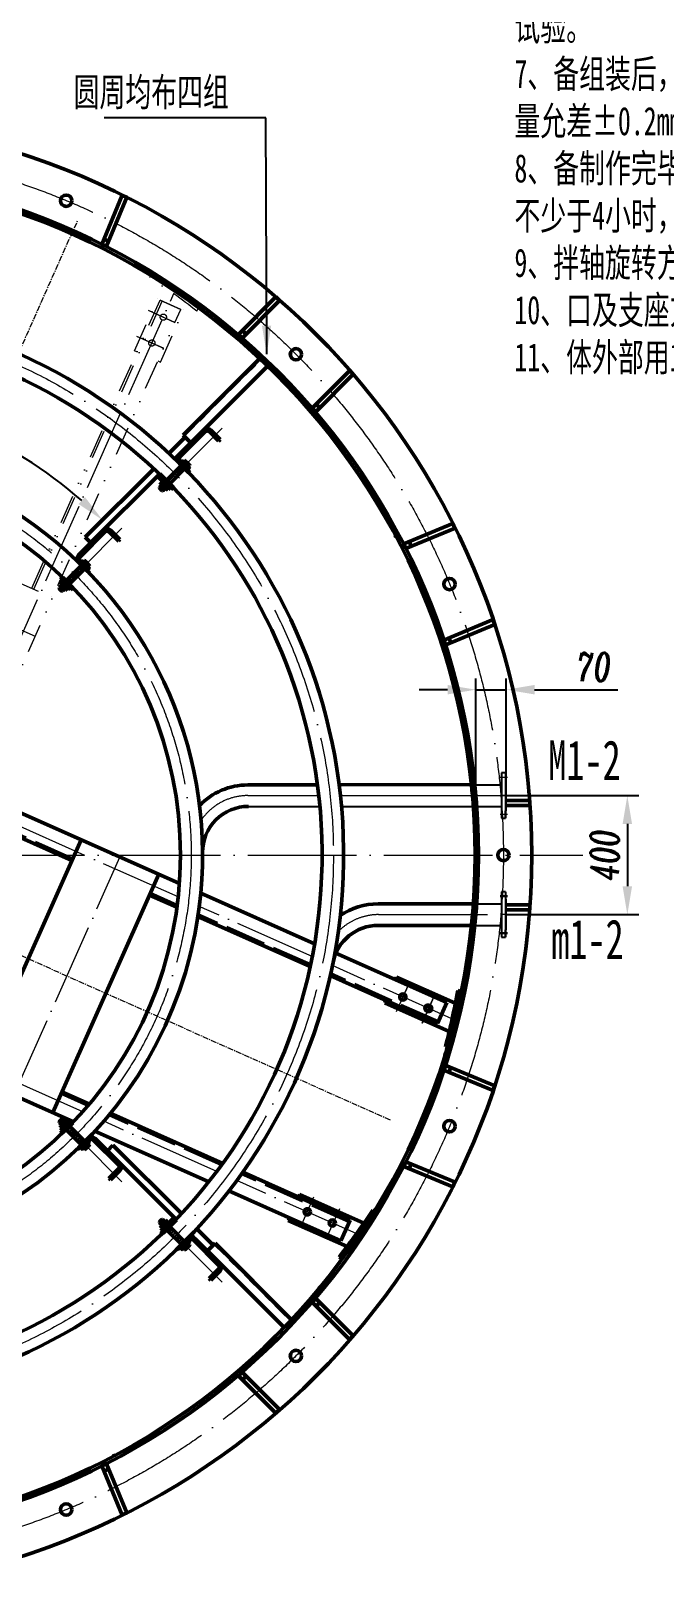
# Model space of a CAD drawing. Header units: millimetres. Extents: x 0 to 16820, y 0 to 23780.
# Drawn here: x 11358 to 13595, y 10272 to 15780 of the extents above; entities that cross this region are included whole.
import ezdxf

# ---------------------------------------------------------------- set-up
doc = ezdxf.new("R2010")
doc.units = ezdxf.units.MM
doc.header["$LTSCALE"] = 4
for name, pattern in [('ACAD_ISO02W100', [15, 12, -3]), ('ACAD_ISO04W100', [30, 24, -3, 0, -3]), ('CENTER', [2, 1.25, -0.25, 0.25, -0.25]), ('DIVIDE2', [15.875, 6.35, -3.175, 0, -3.175, 0, -3.175]), ('HIDDEN2', [4.7625, 3.175, -1.5875])]:
    doc.linetypes.add(name, pattern=pattern)
for name, color, linetype, lineweight in [('3', 4, 'CENTER', 30), ('中心线', 1, 'CENTER', 13), ('双点划线', 6, 'DIVIDE2', 15), ('尺寸线', 2, 'Continuous', 15), ('点划线', 1, 'ACAD_ISO04W100', 15), ('粗实线', 3, 'Continuous', 50), ('细实线', 5, 'Continuous', 15), ('虚线', 4, 'ACAD_ISO02W100', 30), ('虚线2', 8, 'HIDDEN2', 20)]:
    doc.layers.add(name, color=color, linetype=linetype, lineweight=lineweight)
doc.styles.add('DIM', font='italic.shx', dxfattribs={"width": 0.67})
doc.styles.add('汉字', font='SIMFANG.TTF', dxfattribs={"width": 0.67, "height": 100})
doc.dimstyles.new('机械', dxfattribs={"dimscale": 20, "dimtxt": 5, "dimasz": 5, "dimexe": 2, "dimexo": 0, "dimgap": 1.5, "dimtad": 1, "dimdec": 1, "dimdsep": 46, "dimtxsty": 'DIM', "dimcen": 2.5, "dimadec": 0, "dimazin": 0, "dimtfac": 1, "dimtdec": 1, "dimtmove": 0, "dimatfit": 3, "dimfxl": 0, "dimarcsym": 0})

# ---------------------------------------------------------------- blocks, each defined once
blk = doc.blocks.new('*D19')
at = {"layer": 'Defpoints', "color": 0, "ltscale": 4}
for p in [(13034.6, 13082), (13034.7, 12662), (13462.3, 12662)]:
    blk.add_point(p, dxfattribs=at)
at = {"layer": '尺寸线', "color": 0, "lineweight": -2, "ltscale": 4}
for p, q in [((13034.6, 13082), (13502.3, 13082)), ((13462.3, 12982), (13462.3, 12762)), ((13034.7, 12662), (13502.3, 12662))]:
    blk.add_line(p, q, dxfattribs=at)
at = {"layer": '尺寸线', "color": 0, "ltscale": 4}
for points in [[(13445.6, 12982), (13478.9, 12982), (13462.3, 13082)], [(13445.6, 12762), (13478.9, 12762), (13462.3, 12662)]]:
    blk.add_solid(points, dxfattribs=at)
at = {"layer": '尺寸线', "color": 0, "ltscale": 4, "insert": (13382.3, 12872), "char_height": 100, "attachment_point": 5, "rotation": 90, "style": 'DIM'}
blk.add_mtext('400', dxfattribs=at)
blk = doc.blocks.new('*D20')
at = {"layer": 'Defpoints', "color": 0, "ltscale": 4}
for p in [(8294.1, 13865.2), (8854.7, 13106.7), (7738.9, 12872), (9393.8, 12872), (12625.9, 11936.5)]:
    blk.add_point(p, dxfattribs=at)
at = {"layer": '尺寸线', "color": 0, "lineweight": -2, "ltscale": 4}
blk.add_arc((10524.8, 12872), 1686.5, 159.3978, 176.6022, dxfattribs=at)
at = {"layer": '尺寸线', "color": 0, "ltscale": 4}
for points in [[(8930.7, 13471.8), (8961.5, 13459.1), (8984.1, 13558)], [(8857.9, 12971.4), (8824.6, 12972.4), (8838.3, 12872)]]:
    blk.add_solid(points, dxfattribs=at)
at = {"layer": '尺寸线', "color": 0, "ltscale": 4, "insert": (8826.7, 13358.9), "char_height": 100, "attachment_point": 5, "rotation": 74, "style": 'DIM'}
blk.add_mtext('24°', dxfattribs=at)
blk = doc.blocks.new('*D21')
at = {"layer": 'Defpoints', "color": 0, "ltscale": 4}
for p in [(10524.8, 15646.7), (11523.2, 15114.6), (9584, 10759), (9923, 10773.2), (10524.8, 10398.7)]:
    blk.add_point(p, dxfattribs=at)
at = {"layer": '尺寸线', "color": 0, "lineweight": -2, "ltscale": 4}
blk.add_arc((10524.8, 12872), 2183.4, 248.6244, 267.3756, dxfattribs=at)
at = {"layer": '尺寸线', "color": 0, "ltscale": 4}
for points in [[(9722.6, 10823.4), (9735.4, 10854.2), (9636.7, 10877.4)], [(10425.2, 10707.6), (10424.4, 10674.2), (10524.8, 10688.6)]]:
    blk.add_solid(points, dxfattribs=at)
at = {"layer": '尺寸线', "color": 0, "ltscale": 4, "insert": (10258.1, 10785.6), "char_height": 100, "attachment_point": 5, "rotation": 352.7169, "style": 'DIM'}
blk.add_mtext('24°', dxfattribs=at)
blk = doc.blocks.new('*D22')
at = {"layer": 'Defpoints', "color": 0, "ltscale": 4}
for p in [(12927.6, 13455.7), (13034.6, 13136), (12927.6, 13082)]:
    blk.add_point(p, dxfattribs=at)
at = {"layer": '尺寸线', "color": 0, "lineweight": -2, "ltscale": 4}
for p, q in [((12927.6, 13082), (12927.6, 13495.7)), ((13034.6, 13136), (13034.6, 13495.7)), ((12827.6, 13455.7), (12727.6, 13455.7)), ((12927.6, 13455.7), (13034.6, 13455.7)), ((13134.6, 13455.7), (13428.6, 13455.7))]:
    blk.add_line(p, q, dxfattribs=at)
at = {"layer": '尺寸线', "color": 0, "ltscale": 4}
for points in [[(12827.6, 13472.4), (12827.6, 13439.1), (12927.6, 13455.7)], [(13134.6, 13472.4), (13134.6, 13439.1), (13034.6, 13455.7)]]:
    blk.add_solid(points, dxfattribs=at)
at = {"layer": '尺寸线', "color": 0, "ltscale": 4, "insert": (13344.4, 13535.7), "char_height": 100, "attachment_point": 5, "style": 'DIM'}
blk.add_mtext('70', dxfattribs=at)
blk = doc.blocks.new('*D77')
at = {"layer": 'Defpoints', "color": 0, "ltscale": 4}
for p in [(10524.8, 15646.7), (11291.7, 14298.7), (11791.4, 14236.9), (11548.2, 13993.7), (10524.8, 10272)]:
    blk.add_point(p, dxfattribs=at)
at = {"layer": '尺寸线', "color": 0, "lineweight": -2, "ltscale": 4}
blk.add_arc((10524.8, 12970.3), 1533.9, 48.7359, 86.2641, dxfattribs=at)
at = {"layer": '尺寸线', "color": 0, "ltscale": 4}
for points in [[(10624.2, 14484.3), (10625.3, 14517.6), (10524.8, 14504.2)], [(11547.8, 14135.5), (11525, 14111.1), (11609.4, 14054.9)]]:
    blk.add_solid(points, dxfattribs=at)
at = {"layer": '尺寸线', "color": 0, "ltscale": 4, "insert": (11142.4, 14461.3), "char_height": 100, "attachment_point": 5, "rotation": 337.5, "style": 'DIM'}
blk.add_mtext('45°', dxfattribs=at)

msp = doc.modelspace()

# ---------------------------------------------------------------- linework, layer by layer
at = {"ltscale": 4}
for p, q in [((12582.36, 13119.99), (12909.93, 13119.99)), ((12921.99, 13119.99), (13018.62, 13119.99)), ((12921.99, 13119.99), (13018.62, 13119.99)), ((12124.76, 13044.07), (12376.81, 13044.04)), ((12453.12, 13044.03), (12916.61, 13043.99)), ((12582.36, 13043.99), (12916.61, 13043.99)), ((12928.64, 13043.99), (13018.62, 13043.99)), ((12928.64, 13043.99), (13018.62, 13043.99)), ((12928.64, 12699.99), (13018.29, 12699.99)), ((12928.64, 12699.99), (13018.29, 12699.99)), ((12923.92, 12623.36), (13018.62, 12623.24))]:
    msp.add_line(p, q, dxfattribs=at)
at = {"color": 7}
for p, q in [((13018.62, 13161.99), (13018.62, 13001.99)), ((13032.62, 13161.99), (13018.62, 13161.99)), ((13018.62, 13161.99), (13018.62, 13001.99)), ((13032.62, 13161.99), (13018.62, 13161.99)), ((13032.62, 13161.99), (13032.62, 13135.99)), ((13032.62, 13161.99), (13032.62, 13001.99)), ((13032.62, 13135.99), (13034.62, 13135.99)), ((13032.62, 13135.99), (13034.62, 13135.99)), ((13034.62, 13027.99), (13034.62, 13135.99)), ((13034.62, 13027.99), (13034.62, 13135.99)), ((13018.62, 13001.99), (13032.62, 13001.99)), ((13018.62, 13001.99), (13032.62, 13001.99)), ((13032.62, 13001.99), (13032.62, 13027.99)), ((13032.62, 13027.99), (13034.62, 13027.99)), ((13032.62, 13001.99), (13032.62, 13027.99)), ((13032.62, 13027.99), (13034.62, 13027.99)), ((13018.62, 12741.99), (13018.62, 12581.99)), ((13032.62, 12741.99), (13018.62, 12741.99)), ((13018.62, 12741.99), (13018.62, 12581.99)), ((13032.62, 12741.99), (13018.62, 12741.99)), ((13032.62, 12741.99), (13032.62, 12715.99)), ((13032.62, 12741.99), (13032.62, 12581.99)), ((13032.62, 12715.99), (13034.62, 12715.99)), ((13032.62, 12715.99), (13034.62, 12715.99)), ((13034.62, 12607.99), (13034.62, 12715.99)), ((13034.62, 12607.99), (13034.62, 12715.99)), ((13018.62, 12581.99), (13032.62, 12581.99)), ((13018.62, 12581.99), (13032.62, 12581.99)), ((13032.62, 12581.99), (13032.62, 12607.99)), ((13032.62, 12607.99), (13034.62, 12607.99)), ((13032.62, 12581.99), (13032.62, 12607.99)), ((13032.62, 12607.99), (13034.62, 12607.99))]:
    msp.add_line(p, q, dxfattribs=at)
at = {"layer": '3', "color": 3}
for p, q in [((13013.62, 12726.99), (13039.62, 12726.99)), ((13013.62, 12596.99), (13039.62, 12596.99))]:
    msp.add_line(p, q, dxfattribs=at)
at = {"layer": '中心线', "ltscale": 4}
for p, q in [((9583.99, 10758.96), (11523.23, 15114.57)), ((12625.93, 11936.49), (8294.06, 13865.16))]:
    msp.add_line(p, q, dxfattribs=at)
at = {"layer": '中心线'}
for p, q in [((11909.04, 14256.25), (11815.1, 14162.31)), ((11555.48, 13902.7), (11461.55, 13808.76)), ((11555.48, 11841.27), (11461.55, 11935.21)), ((11909.04, 11487.72), (11815.1, 11581.66))]:
    msp.add_line(p, q, dxfattribs=at)
at = {"layer": '双点划线', "ltscale": 4}
for p, q in [((11722.22, 14651.82), (11823.56, 14879.42)), ((11777.23, 14910.6), (11781.35, 14919.85)), ((11360, 13813.68), (11812.7, 14830.46)), ((11367.31, 13810.43), (11820.01, 14827.2)), ((11812.7, 14830.46), (11885.78, 14797.92)), ((11885.78, 14797.92), (11812.7, 14830.46)), ((11814.09, 14612.3), (11906.39, 14819.61)), ((10004.22, 10571.86), (11885.78, 14797.92)), ((11943.07, 14791.35), (11947.26, 14800.77)), ((11731.36, 14647.76), (11722.22, 14651.82)), ((11804.95, 14616.37), (11814.09, 14612.3)), ((10592.62, 14155.34), (11433.09, 13781.14))]:
    msp.add_line(p, q, dxfattribs=at)
for centre in [(11824.34, 14770.54), (11783.66, 14679.19), (11783.66, 14679.19)]:
    msp.add_circle(centre, 11, dxfattribs=at)
for radius, start, end in [(2390, 51.83177, 56.72995), (2400, 51.89203, 56.76892)]:
    msp.add_arc((10466.11, 12912.33), radius, start, end, dxfattribs=at)
at = {"layer": '点划线', "ltscale": 3}
for p, q in [((9945.37, 10550.32), (11862.41, 14856.06)), ((11865.45, 14752.24), (11771.4, 14794.11)), ((11772.83, 14793.48), (11865.45, 14752.24)), ((11824.77, 14660.89), (11730.73, 14702.76)), ((11732.16, 14702.12), (11824.77, 14660.89)), ((10531.61, 14018.31), (11372.08, 13644.11)), ((11876.75, 12724.32), (9507.06, 13779.38)), ((11539.63, 11965.87), (9168.99, 13021.34)), ((11296.9, 12024.68), (11671.09, 12865.14)), ((12349.97, 12513.63), (11951.35, 12691.11)), ((11963.14, 12685.86), (11951.35, 12691.11)), ((12864.18, 12284.69), (12421.12, 12481.95)), ((12688.2, 12412.3), (12646.33, 12318.25)), ((12646.97, 12319.68), (12688.2, 12412.3)), ((12779.56, 12371.62), (12737.68, 12277.58)), ((12738.32, 12279.01), (12779.56, 12371.62)), ((12012.71, 11755.24), (11613.76, 11932.86)), ((12515.46, 11531.4), (12083.86, 11723.56)), ((12314, 11571.84), (12355.88, 11665.88)), ((12405.36, 11531.16), (12447.23, 11625.21))]:
    msp.add_line(p, q, dxfattribs=at)
at = {"layer": '点划线', "ltscale": 4}
for p, q in [((11887.34, 14234.55), (12031.68, 14378.89)), ((11837.6, 14184.81), (11813.35, 14160.56)), ((11533.78, 13881), (11678.12, 14025.34)), ((11484.04, 13831.26), (11459.8, 13807.01)), ((13013.62, 13146.99), (13039.62, 13146.99)), ((12122.76, 13082.06), (12372.89, 13082.04)), ((12449.36, 13082.03), (13034.62, 13081.99)), ((12584.36, 13081.99), (13034.62, 13081.99)), ((13034.62, 13081.99), (13018.62, 13081.99)), ((13034.62, 13081.99), (13018.62, 13081.99)), ((13013.62, 13016.99), (13039.62, 13016.99)), ((11161.87, 12871.99), (13304.95, 12871.99)), ((11161.87, 12871.99), (13304.95, 12871.99)), ((13013.62, 12726.99), (13039.62, 12726.99)), ((12584.36, 12661.99), (13034.62, 12661.99)), ((13034.62, 12661.99), (13018.62, 12661.99)), ((13034.62, 12661.99), (13018.62, 12661.99)), ((13013.62, 12596.99), (13039.62, 12596.99)), ((11484.04, 11912.71), (11459.8, 11936.96)), ((11533.78, 11862.97), (11678.12, 11718.63)), ((11837.6, 11559.16), (11813.35, 11583.41)), ((11887.34, 11509.42), (12031.68, 11365.08))]:
    msp.add_line(p, q, dxfattribs=at)
for centre, radius in [((10524.77, 12871.99), 2500), ((10524.77, 12871.99), 1900), ((10524.77, 12871.99), 1900), ((10522.78, 12871.99), 1400), ((10522.78, 12871.99), 1400)]:
    msp.add_circle(centre, radius, dxfattribs=at)
for centre, start, end in [((12122.74, 12882.06), 89.99529, 145.70198), ((12584.36, 12461.99), 90, 135.40823)]:
    msp.add_arc(centre, 200, start, end, dxfattribs=at)
at = {"layer": '粗实线', "ltscale": 4}
for p, q in [((11607.05, 15027.54), (11679.17, 15201.66)), ((11623.68, 15020.65), (11695.31, 15193.59)), ((11695.31, 15193.59), (11678.68, 15200.48)), ((11614.7, 15046.02), (11631.33, 15039.13)), ((11607.05, 15027.54), (11623.68, 15020.65)), ((12089.35, 14709.5), (12221.71, 14841.86)), ((12102.07, 14696.78), (12235.34, 14830.04)), ((12221.71, 14841.86), (12234.43, 14829.13)), ((12102.07, 14696.78), (12089.35, 14709.5)), ((12116.22, 14710.92), (12103.49, 14723.65)), ((11894.68, 14354.33), (12164.68, 14624.33)), ((11966.21, 14372.11), (12192.23, 14598.13)), ((12349.56, 14449.29), (12482.82, 14582.55)), ((12362.29, 14436.56), (12494.65, 14568.92)), ((12494.65, 14568.92), (12481.92, 14581.65)), ((12349.56, 14449.29), (12362.29, 14436.56)), ((12363.7, 14463.43), (12376.43, 14450.7)), ((11901.75, 14347.26), (11845.17, 14290.67)), ((11966.21, 14372.11), (11878.53, 14284.43)), ((11884.18, 14278.77), (11971.87, 14366.46)), ((11894.68, 14354.33), (11921.55, 14327.46)), ((11986.01, 14366.46), (12019.24, 14333.22)), ((12024.9, 14338.88), (11991.66, 14372.11)), ((12019.24, 14333.22), (12024.9, 14338.88)), ((11878.53, 14284.43), (11865.52, 14271.42)), ((11548.2, 13993.7), (11791.4, 14236.9)), ((11811.76, 14217.67), (11568.81, 13974.72)), ((11803.44, 14209.34), (11811.76, 14217.67)), ((11811.76, 14217.67), (11858.85, 14170.58)), ((11878.53, 14258.97), (11911.76, 14225.74)), ((11917.42, 14231.4), (11884.18, 14264.63)), ((11911.76, 14225.74), (11917.42, 14231.4)), ((11850.53, 14162.25), (11803.44, 14209.34)), ((11821.9, 14188.05), (11823.31, 14189.46)), ((11821.9, 14188.05), (11831.37, 14178.58)), ((11823.31, 14189.46), (11832.78, 14179.99)), ((11831.37, 14181.41), (11831.37, 14178.58)), ((11840.84, 14169.11), (11831.37, 14178.58)), ((11842.25, 14170.52), (11832.78, 14179.99)), ((11832.78, 14179.99), (11832.78, 14177.17)), ((11840.84, 14169.11), (11842.25, 14170.52)), ((11859.01, 14170.73), (11850.53, 14162.25)), ((11612.65, 14018.56), (11524.97, 13930.88)), ((11530.63, 13925.22), (11618.31, 14012.9)), ((11548.2, 13993.7), (11568, 13973.9)), ((11632.45, 14012.9), (11665.69, 13979.67)), ((11671.34, 13985.32), (11638.11, 14018.56)), ((12673.44, 13970.89), (12846.37, 14042.53)), ((12680.33, 13954.26), (12854.44, 14026.39)), ((12846.37, 14042.53), (12853.26, 14025.9)), ((11665.69, 13979.67), (11671.34, 13985.32)), ((12680.33, 13954.26), (12673.44, 13970.89)), ((12698.8, 13961.92), (12691.92, 13978.55)), ((11524.97, 13905.42), (11558.21, 13872.19)), ((11563.86, 13877.84), (11530.63, 13911.08)), ((11461.26, 13844.41), (11469.58, 13852.74)), ((11496.97, 13808.69), (11461.26, 13844.41)), ((11468.34, 13834.49), (11469.76, 13835.91)), ((11468.34, 13834.49), (11477.81, 13825.03)), ((11469.58, 13852.74), (11505.3, 13817.02)), ((11469.76, 13835.91), (11479.23, 13826.44)), ((11477.81, 13827.85), (11477.81, 13825.03)), ((11487.28, 13815.56), (11477.81, 13825.03)), ((11479.23, 13826.44), (11479.23, 13823.61)), ((11488.7, 13816.97), (11479.23, 13826.44)), ((11558.21, 13872.19), (11563.86, 13877.84)), ((11487.28, 13815.56), (11488.7, 13816.97)), ((11505.46, 13817.18), (11496.97, 13808.69)), ((12814.27, 13630.91), (12988.38, 13703.03)), ((12821.15, 13614.28), (12994.09, 13685.91)), ((12994.09, 13685.91), (12987.2, 13702.54)), ((12814.27, 13630.91), (12821.15, 13614.28)), ((12832.74, 13638.56), (12839.63, 13621.93)), ((12368.2, 13119.89), (12122.44, 13119.56)), ((12909.87, 13120.59), (12444.84, 13119.99)), ((13034.62, 13064.99), (13117.6, 13064.99)), ((13117.6, 13064.99), (13117.6, 13046.99)), ((13034.62, 13046.99), (13118.88, 13046.99)), ((12582.36, 12699.99), (12916.61, 12699.99)), ((13034.62, 12696.99), (13118.88, 12696.99)), ((13034.62, 12678.99), (13117.6, 12678.99)), ((13117.6, 12678.99), (13117.6, 12696.99)), ((12582.36, 12623.99), (12909.93, 12623.99)), ((12643.68, 12432.12), (12647.75, 12441.25)), ((12647.75, 12441.25), (12855.06, 12348.95)), ((12863.41, 12394.5), (12872.83, 12390.3)), ((12605.93, 12350.41), (12833.53, 12249.08)), ((12819.96, 12194.91), (12829.22, 12190.79)), ((12814.27, 12113.06), (12821.15, 12129.69)), ((12821.15, 12129.69), (12994.09, 12058.06)), ((12832.74, 12105.41), (12839.63, 12122.04)), ((12814.27, 12113.06), (12988.38, 12040.94)), ((12994.09, 12058.06), (12987.2, 12041.43)), ((11461.48, 11899.79), (11497.2, 11935.5)), ((11469.96, 11891.3), (11461.48, 11899.79)), ((11468.34, 11909.48), (11477.81, 11918.95)), ((11468.34, 11909.48), (11469.76, 11908.06)), ((11469.76, 11908.06), (11479.23, 11917.53)), ((11505.52, 11927.17), (11469.81, 11891.46)), ((11479.23, 11917.53), (11476.4, 11917.53)), ((11487.28, 11928.42), (11477.81, 11918.95)), ((11480.64, 11918.95), (11477.81, 11918.95)), ((11488.7, 11927), (11479.23, 11917.53)), ((11487.28, 11928.42), (11488.7, 11927)), ((11497.2, 11935.5), (11505.52, 11927.17)), ((11558.21, 11871.78), (11524.97, 11838.55)), ((11530.63, 11832.89), (11563.86, 11866.13)), ((11578.01, 11866.13), (11665.69, 11778.45)), ((11671.34, 11784.1), (11583.66, 11871.78)), ((11646.49, 11848.56), (11626.69, 11828.76)), ((11646.49, 11848.56), (11889.68, 11605.36)), ((11524.97, 11838.55), (11530.63, 11832.89)), ((11870.45, 11584.99), (11627.5, 11827.94)), ((12680.33, 11789.71), (12673.44, 11773.08)), ((12680.33, 11789.71), (12854.44, 11717.59)), ((11665.69, 11764.3), (11632.45, 11731.07)), ((11638.11, 11725.41), (11671.34, 11758.65)), ((12673.44, 11773.08), (12846.37, 11701.45)), ((12698.8, 11782.05), (12691.92, 11765.42)), ((11632.45, 11731.07), (11638.11, 11725.41)), ((12846.37, 11701.45), (12853.26, 11718.07)), ((12304.94, 11674.39), (12532.54, 11573.05)), ((11815.03, 11546.23), (11862.12, 11593.32)), ((11870.45, 11584.99), (11823.36, 11537.9)), ((11840.84, 11574.86), (11831.37, 11565.39)), ((11842.25, 11573.45), (11832.78, 11563.98)), ((11840.84, 11574.86), (11842.25, 11573.45)), ((11862.12, 11593.32), (11870.45, 11584.99)), ((12269.49, 11591.66), (12265.42, 11582.52)), ((12265.42, 11582.52), (12472.73, 11490.22)), ((12563.72, 11619.38), (12572.97, 11615.26)), ((11823.52, 11537.75), (11815.03, 11546.23)), ((11821.9, 11555.92), (11831.37, 11565.39)), ((11821.9, 11555.92), (11823.31, 11554.51)), ((11823.31, 11554.51), (11832.78, 11563.98)), ((11832.78, 11563.98), (11829.95, 11563.98)), ((11834.19, 11565.39), (11831.37, 11565.39)), ((11911.76, 11518.23), (11878.53, 11485)), ((11884.18, 11479.34), (11917.42, 11512.57)), ((11937.22, 11518.23), (11924.2, 11531.24)), ((11931.56, 11512.57), (12019.24, 11424.89)), ((12024.9, 11430.55), (11937.22, 11518.23)), ((12000.04, 11495), (11943.46, 11551.59)), ((11878.53, 11485), (11884.18, 11479.34)), ((12007.11, 11502.07), (11980.24, 11475.2)), ((12007.11, 11502.07), (12277.11, 11232.08)), ((12019.24, 11410.75), (11986.01, 11377.52)), ((11991.66, 11371.86), (12024.9, 11405.09)), ((12024.9, 11430.55), (12250.92, 11204.53)), ((12444.47, 11453.54), (12453.89, 11449.35)), ((11986.01, 11377.52), (11991.66, 11371.86)), ((12349.56, 11294.68), (12362.29, 11307.41)), ((12349.56, 11294.68), (12482.82, 11161.42)), ((12362.29, 11307.41), (12494.65, 11175.05)), ((12363.7, 11280.54), (12376.43, 11293.27)), ((12494.65, 11175.05), (12481.92, 11162.32)), ((12102.07, 11047.2), (12089.35, 11034.47)), ((12089.35, 11034.47), (12221.71, 10902.11)), ((12102.07, 11047.2), (12235.34, 10913.93)), ((12116.22, 11033.05), (12103.49, 11020.33)), ((12221.71, 10902.11), (12234.43, 10914.84)), ((11607.05, 10716.43), (11623.68, 10723.32)), ((11607.05, 10716.43), (11679.17, 10542.32)), ((11614.7, 10697.95), (11631.33, 10704.84)), ((11623.68, 10723.32), (11695.31, 10550.38)), ((11695.31, 10550.38), (11678.68, 10543.5))]:
    msp.add_line(p, q, dxfattribs=at)
at = {"layer": '粗实线'}
for p, q in [((12049.16, 14725.68), (12054.81, 14720.02)), ((11835.45, 14193.98), (11889.49, 14248.01)), ((11900.8, 14236.7), (11846.77, 14182.67)), ((11903.35, 14260.36), (11895.9, 14252.91)), ((11901.69, 14263.6), (11916.39, 14248.9)), ((11913.14, 14250.56), (11905.7, 14243.12)), ((11810.44, 14168.96), (11815.57, 14174.1)), ((11810.44, 14168.96), (11810.44, 14166.7)), ((11810.44, 14168.96), (11821.75, 14157.65)), ((11819.49, 14157.65), (11810.44, 14166.7)), ((11828.58, 14161.09), (11813.88, 14175.79)), ((11817.01, 14174.02), (11825.79, 14182.8)), ((11821.75, 14157.65), (11819.49, 14157.65)), ((11826.89, 14162.79), (11821.75, 14157.65)), ((11824.02, 14185.93), (11838.71, 14171.23)), ((11826.81, 14164.22), (11835.59, 14173)), ((11838.44, 14174.34), (11827.12, 14185.65)), ((12642.5, 14001.22), (12645.56, 13993.83)), ((11481.9, 13840.42), (11535.93, 13894.46)), ((11547.25, 13883.15), (11493.21, 13829.11)), ((11549.79, 13906.8), (11542.35, 13899.36)), ((11548.13, 13910.04), (11562.83, 13895.35)), ((11559.59, 13897.01), (11552.15, 13889.56)), ((11463.45, 13820.47), (11472.23, 13829.25)), ((11470.46, 13832.37), (11485.16, 13817.68)), ((11484.88, 13820.78), (11473.57, 13832.1)), ((11456.88, 13815.41), (11462.02, 13820.55)), ((11456.88, 13815.41), (11468.19, 13804.09)), ((11456.88, 13815.41), (11456.88, 13813.15)), ((11465.93, 13804.09), (11456.88, 13813.15)), ((11475.02, 13807.54), (11460.33, 13822.24)), ((11468.19, 13804.09), (11465.93, 13804.09)), ((11473.33, 13809.23), (11468.19, 13804.09)), ((11473.25, 13810.67), (11482.03, 13819.45)), ((12913.43, 13104.84), (12913.43, 13096.84)), ((12820.72, 12173.01), (12817.66, 12165.62)), ((11456.88, 11930.83), (11465.93, 11939.88)), ((11468.19, 11939.88), (11456.88, 11928.56)), ((11456.88, 11928.56), (11456.88, 11930.83)), ((11462.02, 11923.43), (11456.88, 11928.56)), ((11460.33, 11921.73), (11475.02, 11936.43)), ((11463.45, 11923.51), (11472.23, 11914.73)), ((11468.19, 11939.88), (11465.93, 11939.88)), ((11468.19, 11939.88), (11473.33, 11934.74)), ((11485.16, 11926.29), (11470.46, 11911.6)), ((11473.25, 11933.3), (11482.03, 11924.52)), ((11473.57, 11911.88), (11484.88, 11923.19)), ((11535.93, 11849.51), (11481.9, 11903.55)), ((11493.21, 11914.86), (11547.25, 11860.82)), ((11549.79, 11837.17), (11542.35, 11844.61)), ((11562.83, 11848.62), (11548.13, 11833.93)), ((11559.59, 11846.97), (11552.15, 11854.41)), ((11821.75, 11586.32), (11810.44, 11575.01)), ((11810.44, 11577.27), (11819.49, 11586.32)), ((11810.44, 11575.01), (11810.44, 11577.27)), ((11815.57, 11569.87), (11810.44, 11575.01)), ((11813.88, 11568.18), (11828.58, 11582.88)), ((11817.01, 11569.95), (11825.79, 11561.17)), ((11821.75, 11586.32), (11819.49, 11586.32)), ((11821.75, 11586.32), (11826.89, 11581.19)), ((11838.71, 11572.74), (11824.02, 11558.04)), ((11826.81, 11579.75), (11835.59, 11570.97)), ((11827.12, 11558.32), (11838.44, 11569.63)), ((11889.49, 11495.96), (11835.45, 11549.99)), ((11846.77, 11561.31), (11900.8, 11507.27)), ((11903.35, 11483.61), (11895.9, 11491.06)), ((11916.39, 11495.07), (11901.69, 11480.37)), ((11913.14, 11493.41), (11905.7, 11500.86)), ((12378.47, 11347.6), (12372.81, 11341.94)), ((11654, 10754.26), (11646.61, 10751.2))]:
    msp.add_line(p, q, dxfattribs=at)
at = {"layer": '粗实线', "ltscale": 3}
for p, q in [((11881.08, 12771.65), (9539.33, 13814.26)), ((11501.52, 12853.07), (9857.14, 13585.2)), ((11507.41, 11930.95), (9164.61, 12974.04)), ((11159.86, 12085.69), (11534.06, 12926.15)), ((11433.93, 11963.67), (11808.13, 12804.13)), ((11872.29, 12687.99), (11775.59, 12731.05)), ((12358.31, 12559.17), (11956.52, 12738.06)), ((12342.73, 12478.54), (11946.31, 12655.04)), ((12825.23, 12351.29), (12433.43, 12525.73)), ((12792.69, 12278.2), (12413.6, 12446.99)), ((12609.99, 12359.55), (12605.93, 12350.41)), ((12825.23, 12351.29), (12792.69, 12278.2)), ((12792.69, 12278.2), (12825.23, 12351.29)), ((11563.6, 11993.51), (11466.47, 12036.75)), ((12033.92, 11784.11), (11637.19, 11960.74)), ((11984.49, 11718.54), (11582.32, 11897.6)), ((12483.57, 11583.91), (12104.78, 11752.56)), ((12451.04, 11510.83), (12056.04, 11686.69)), ((12300.87, 11665.25), (12304.94, 11674.39)), ((12451.04, 11510.83), (12483.57, 11583.91))]:
    msp.add_line(p, q, dxfattribs=at)
at = {"layer": '粗实线'}
for points in [[(11918.04, 14245.66), (11910.6, 14238.22), (11891, 14257.81), (11898.45, 14265.26)], [(11812.11, 14178.92), (11820.89, 14187.7)], [(11840.48, 14168.1), (11831.7, 14159.32)], [(11564.49, 13892.11), (11557.04, 13884.66), (11537.45, 13904.26), (11544.89, 13911.7)], [(11458.56, 13825.36), (11467.33, 13834.14)], [(11486.93, 13814.55), (11478.15, 13805.77)], [(11467.33, 11909.83), (11458.56, 11918.61)], [(11478.15, 11938.2), (11486.93, 11929.42)], [(11544.89, 11832.27), (11537.45, 11839.71), (11557.04, 11859.31), (11564.49, 11851.86)], [(11831.7, 11584.65), (11840.48, 11575.87)], [(11820.89, 11556.27), (11812.11, 11565.05)], [(11898.45, 11478.71), (11891, 11486.16), (11910.6, 11505.75), (11918.04, 11498.31)]]:
    msp.add_lwpolyline(points, dxfattribs=at)
at = {"layer": '粗实线', "ltscale": 4}
for centre, radius in [((10524.77, 12871.99), 2600), ((10524.77, 12871.99), 2412), ((10524.77, 12871.99), 2400), ((11481.48, 15181.68), 20), ((12292.54, 14639.75), 20), ((10522.78, 12871.99), 1362), ((12834.47, 13828.69), 20), ((13024.77, 12871.99), 20), ((12834.47, 11915.28), 20), ((12292.54, 11104.22), 20), ((11481.48, 10562.29), 20)]:
    msp.add_circle(centre, radius, dxfattribs=at)
at = {"layer": '粗实线', "ltscale": 3}
for centre in [(12669.9, 12371.19), (12669.9, 12371.19), (12758.57, 12331.71), (12761.25, 12330.51), (12332.31, 11612.95), (12420.98, 11573.47)]:
    msp.add_circle(centre, 11, dxfattribs=at)
at = {"layer": '粗实线', "ltscale": 4}
for centre, radius, start, end in [((10522.78, 12871.99), 1938, 270.29551, 172.64787), ((10522.78, 12871.99), 1862, 270.30757, 172.34602), ((11978.94, 14359.38), 18, 45, 135), ((11978.94, 14359.38), 10, 45, 135), ((10524.77, 12871.99), 1438, 348.76358, 173.12777), ((11891.25, 14271.7), 18, 135, 225), ((11891.25, 14271.7), 10, 135, 225), ((11625.38, 14005.83), 18, 45, 135), ((11625.38, 14005.83), 10, 45, 135), ((11537.7, 13918.15), 18, 135, 225), ((11537.7, 13918.15), 10, 135, 225), ((12122.75, 12881.56), 238, 90.07489, 135.83103), ((12124.74, 12882.07), 162, 89.99401, 180.36107), ((10524.77, 12871.99), 1438, 179.6419, 348.76358), ((12582.36, 12461.99), 238, 90, 124.06458), ((12582.36, 12461.99), 162, 90, 168.74137), ((10508.51, 12802.6), 2390, 345.27005, 350.16823), ((10508.51, 12802.6), 2400, 345.23108, 350.10797), ((11570.93, 11859.06), 18, 45, 135), ((11570.93, 11859.06), 10, 45, 135), ((11658.62, 11771.38), 10, 315, 45), ((11658.62, 11771.38), 18, 315, 45), ((10565.45, 12930.5), 2390, 321.83177, 326.72995), ((10565.45, 12930.5), 2400, 321.89203, 326.76892), ((11924.49, 11505.5), 18, 45, 135), ((11924.49, 11505.5), 10, 45, 135), ((12012.17, 11417.82), 10, 315, 45), ((12012.17, 11417.82), 18, 315, 45)]:
    msp.add_arc(centre, radius, start, end, dxfattribs=at)
at = {"layer": '粗实线'}
for centre, radius, start, end in [((11897.51, 14259.42), 5.92, 9.1654, 80.8346), ((11893.49, 14240.7), 21.99, 26.6338, 63.3662), ((11912.2, 14244.72), 5.92, 9.1655, 80.8345), ((11818.64, 14180.55), 6.73, 194.0201, 255.9799), ((11839.24, 14186.46), 25.48, 209.2217, 240.7782), ((11819.26, 14181.17), 6.73, 14.0201, 75.97992), ((11813.35, 14160.56), 25.48, 29.2218, 60.77825), ((11833.34, 14165.85), 6.73, 194.0201, 255.9799), ((11833.96, 14166.47), 6.73, 14.0201, 75.97991), ((11543.95, 13905.86), 5.92, 9.1654, 80.8346), ((11539.94, 13887.15), 21.99, 26.6338, 63.3662), ((11558.65, 13891.16), 5.92, 9.1655, 80.8345), ((11465.08, 13826.99), 6.73, 194.0201, 255.9799), ((11465.7, 13827.61), 6.73, 14.0201, 75.97992), ((11459.8, 13807.01), 25.48, 29.2218, 60.77825), ((11485.69, 13832.9), 25.48, 209.2217, 240.7782), ((11479.78, 13812.3), 6.73, 194.0201, 255.9799), ((11480.4, 13812.92), 6.73, 14.0201, 75.97991), ((11465.08, 11916.98), 6.73, 104.0201, 165.9799), ((11485.69, 11911.07), 25.48, 119.2217, 150.7782), ((11465.7, 11916.36), 6.73, 284.0201, 345.97991), ((11459.8, 11936.96), 25.48, 299.2218, 330.77825), ((11479.78, 11931.67), 6.73, 104.0201, 165.9799), ((11480.4, 11931.05), 6.73, 284.0201, 345.97992), ((11539.94, 11856.82), 21.99, 296.6338, 333.3662), ((11558.65, 11852.81), 5.92, 279.1654, 350.8346), ((11543.95, 11838.11), 5.92, 279.1655, 350.8345), ((11818.64, 11563.42), 6.73, 104.0201, 165.9799), ((11839.24, 11557.51), 25.48, 119.2217, 150.7782), ((11813.35, 11583.41), 25.48, 299.2218, 330.77825), ((11833.34, 11578.12), 6.73, 104.0201, 165.9799), ((11833.96, 11577.5), 6.73, 284.0201, 345.97992), ((11819.26, 11562.8), 6.73, 284.0201, 345.97991), ((11897.51, 11484.56), 5.92, 279.1655, 350.8345), ((11893.49, 11503.27), 21.99, 296.6338, 333.3662), ((11912.2, 11499.25), 5.92, 279.1654, 350.8346)]:
    msp.add_arc(centre, radius, start, end, dxfattribs=at)
at = {"layer": '细实线'}
for p, q in [((11816.7, 14172.97), (11811.57, 14167.83)), ((11820.62, 14158.78), (11825.75, 14163.92)), ((11463.15, 13819.41), (11458.01, 13814.28)), ((11467.06, 13805.23), (11472.2, 13810.36)), ((11458.01, 11929.69), (11463.15, 11924.56)), ((11472.2, 11933.61), (11467.06, 11938.75)), ((11811.57, 11576.14), (11816.7, 11571)), ((11825.75, 11580.05), (11820.62, 11585.19))]:
    msp.add_line(p, q, dxfattribs=at)
at = {"layer": '虚线', "ltscale": 3}
for p, q in [((11504.78, 12860.38), (9860.39, 13592.5)), ((11873.39, 12696.26), (11778.84, 12738.36)), ((12344.44, 12486.53), (11947.54, 12663.25)), ((12795.95, 12285.51), (12415.37, 12454.95)), ((11558.21, 11987.15), (11463.21, 12029.45)), ((12029.13, 11777.48), (11631.91, 11954.34)), ((12480.32, 11576.6), (12100.05, 11745.91))]:
    msp.add_line(p, q, dxfattribs=at)
at = {"layer": '虚线2', "ltscale": 4}
for p, q in [((11898.93, 14350.08), (12168.92, 14620.08)), ((12002.87, 11497.83), (12272.87, 11227.83))]:
    msp.add_line(p, q, dxfattribs=at)

# ---------------------------------------------------------------- texts
at = {"ltscale": 4, "style": '汉字', "width": 0.67}
for s, p in [('M1-2', (13183.55, 13136.99)), ('m1-2', (13193.86, 12504.9))]:
    msp.add_text(s, height=140, dxfattribs=at).set_placement(p)
at = {"layer": '尺寸线', "ltscale": 4, "insert": (13063.69, 18013.25), "char_height": 100, "width": 3500, "attachment_point": 1, "style": '汉字'}
msp.add_mtext('{\\C3;1、本设备按GB150-1998《钢制压力容器》和HGJ18-89《钢制化工容器制造技术要求》进行制造，试验和验收，并接受国家技术监督局颁发的《压力容器安全技术监察规程》的监督。\\P2、筒体采用电弧焊，焊条型号：1Cr18Ni9Ti间A102，1Cr18Ni9Ti与Q235间A302，Q235间T422。冷却盘管需打坡口，并采用氩弧焊，按焊接规程JB/T4709-2000。\\P3、焊接接头型式及尺寸除图中注明外，按GB985-88中规定，角焊缝的焊角尺寸按较薄的厚度，法兰的焊接按相应法兰标准的规定。接管法兰焊接均要求双面焊接并满焊。\\P4、容器上的A类的B类焊缝应进行射线探伤检查，探伤长度为每条焊缝长度的20%,且不小于250mm，并符合JB4730-94《压力容器无损检测》中的规定Ⅲ级为合格。\\P5、罐体内部所有部件焊接要求满焊，不得有任何缺陷，焊缝成形要好，焊后要打磨，并要酸洗钝化处理，酸洗钝化的钝化膜用蓝点法检查无蓝点为合格。罐体内部所有部件抛光应达到Ra0.8。\\P6、备制作完毕后，筒体以0.28MPa表压进行水压试验，冷却盘管以0.6MPa表压进行水压试验。\\P7、备组装后，在搅拌轴上端密封处测定轴的径向摆动量不大于0.3mm，搅拌轴轴向串动量允差%%p0.2mm，搅拌轴下端摆动量不大于1.0mm。\\P8、备制作完毕后，以水代料，严禁空转，并使设备内达到工作压力进行试运转，时间不少于4小时，不得有不正常噪声和震动现象。\\P9、拌轴旋转方向和图示相符，不得反转。\\P10、口及支座方位见本图。\\P11、体外部用\\f仿宋_GB2312|b0|i0|c0|p49;18a\\f仿宋_GB2312|b0|i0|c134|p49;槽钢加固，轴向7道，周向\\f仿宋_GB2312|b0|i0|c0|p49;10\\f宋体|b0|i0|c134|p49;道\\f仿宋_GB2312|b0|i0|c134|p49;,采用段焊,每段焊长为80,间隔不大于250。}', dxfattribs=at)
at = {"layer": '尺寸线', "ltscale": 4, "insert": (12055.7, 15503.58), "char_height": 100, "attachment_point": 9, "style": '汉字'}
msp.add_mtext('圆周均布四组', dxfattribs=at)

# ---------------------------------------------------------------- dimensions: what is measured, and where the dimension line sits
at = {"layer": '尺寸线', "ltscale": 4}
for base, line1, line2, picture, middle in [((9922.96, 10773.2), ((10524.77, 10398.69), (10524.77, 15646.75)), ((9583.99, 10758.96), (11523.23, 15114.57)), '*D21', (10247.98, 10706.24)), ((8854.67, 13106.7), ((7738.86, 12871.99), (9393.82, 12871.99)), ((12625.93, 11936.49), (8294.06, 13865.16)), '*D20', (8903.59, 13336.85))]:
    dim = msp.add_angular_dim_2l(base=base, line1=line1, line2=line2, dimstyle='机械', dxfattribs=at)
    dim.commit()
    dim.dimension.update_dxf_attribs({"geometry": picture, "text_midpoint": middle, "dimtype": 162})
dim = msp.add_angular_dim_2l(base=(11291.73, 14298.69), line1=((10524.77, 10271.99), (10524.77, 15646.75)), line2=((11548.2, 13993.7), (11791.4, 14236.9)), dimstyle='机械', dxfattribs=at)
dim.commit()
dim.dimension.update_dxf_attribs({"geometry": '*D77', "text_midpoint": (11142.39, 14461.35)})
dim = msp.add_linear_dim(base=(12927.61, 13455.72), p1=(13034.62, 13135.99), p2=(12927.61, 13081.99), text='70', dimstyle='机械', dxfattribs=at)
dim.commit()
dim.dimension.update_dxf_attribs({"geometry": '*D22', "text_midpoint": (13344.38, 13455.72), "dimtype": 160})
dim = msp.add_linear_dim(base=(13462.25, 12661.99), p1=(13034.62, 13081.99), p2=(13034.65, 12661.99), angle=90, text='400', dimstyle='机械', dxfattribs=at)
dim.commit()
dim.dimension.update_dxf_attribs({"geometry": '*D19', "text_midpoint": (13382.25, 12871.99)})

# ---------------------------------------------------------------- leaders
at = {"layer": '尺寸线', "ltscale": 4, "annotation_type": 0, "has_hookline": 1, "hookline_direction": 1, "text_width": 440.29}
msp.add_leader([(12189.23, 14640.39), (12185.7, 15473.58), (12085.7, 15473.58)], dimstyle='机械', dxfattribs=at)

doc.saveas('drawing.dxf')
